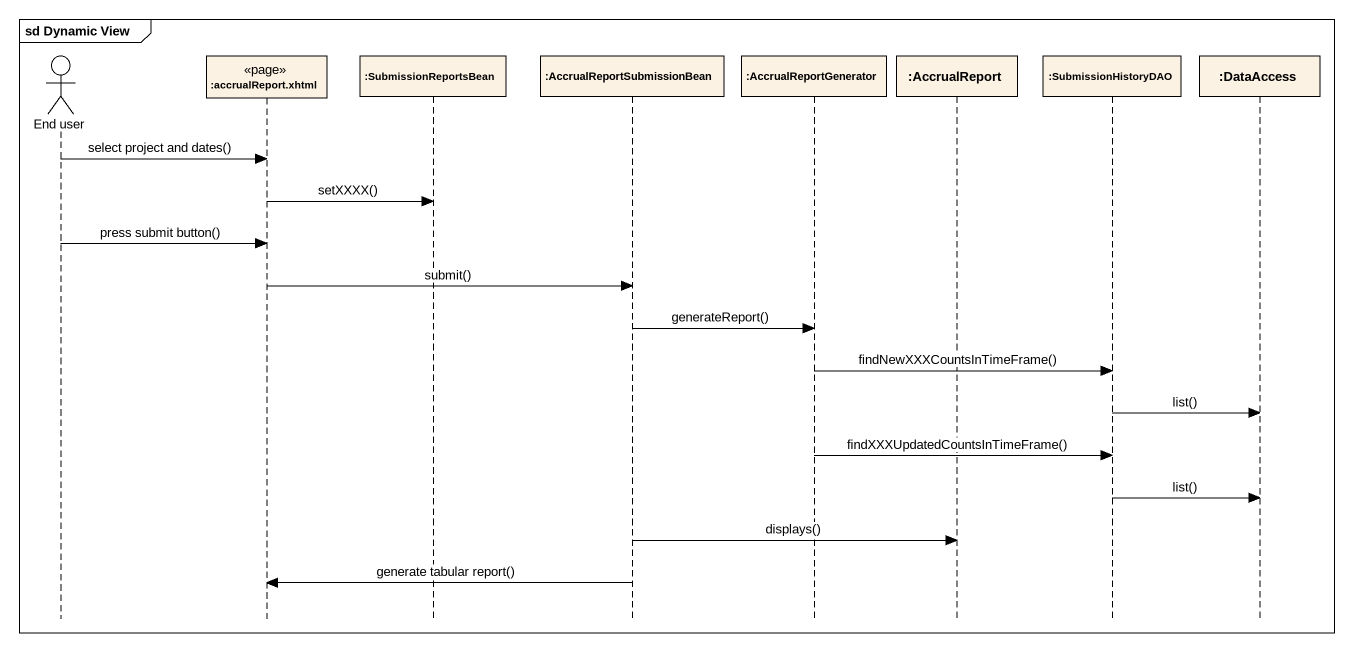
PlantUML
@startuml
mainframe sd Dynamic View
hide footbox
actor "End user" as End_user
participant ":accrualReport.xhtml" as accrualReport_xhtml <<page>>
participant ":SubmissionReportsBean" as SubmissionReportsBean
participant ":AccrualReportSubmissionBean" as AccrualReportSubmissionBean
participant ":AccrualReportGenerator" as AccrualReportGenerator
participant ":AccrualReport" as AccrualReport
participant ":SubmissionHistoryDAO" as SubmissionHistoryDAO
participant ":DataAccess" as DataAccess

End_user -> accrualReport_xhtml : select project and dates()
accrualReport_xhtml -> SubmissionReportsBean : setXXXX()
End_user -> accrualReport_xhtml : press submit button()
accrualReport_xhtml -> AccrualReportSubmissionBean : submit()
AccrualReportSubmissionBean -> AccrualReportGenerator : generateReport()
AccrualReportGenerator -> SubmissionHistoryDAO : findNewXXXCountsInTimeFrame()
SubmissionHistoryDAO -> DataAccess : list()
AccrualReportGenerator -> SubmissionHistoryDAO : findXXXUpdatedCountsInTimeFrame()
SubmissionHistoryDAO -> DataAccess : list()
AccrualReportSubmissionBean -> AccrualReport : displays()
AccrualReportSubmissionBean -> accrualReport_xhtml : generate tabular report()
@enduml
